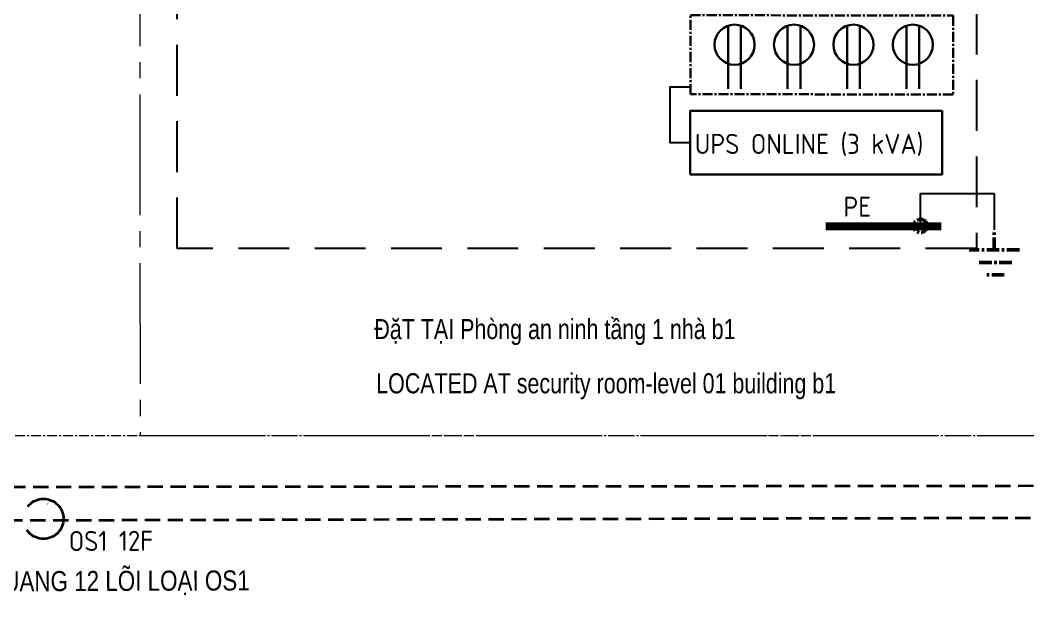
# Model space of a CAD drawing. Header units: millimetres. Extents: x -197 to 1453, y -101 to 618.
# Drawn here: x 116.1 to 241.8, y 85.3 to 157.2 of the extents above; entities that cross this region are included whole.
import ezdxf
from ezdxf.enums import TextEntityAlignment as Align

# ---------------------------------------------------------------- set-up
doc = ezdxf.new("R2010")
doc.units = ezdxf.units.MM
for name, pattern in [('HC-B_EC0-112 ZONE B-TELEPHONE & DATA SYSTEM SCHEMATIC (200529)$0$x-219010-E-00_Tell & Data System Schematic$0$CENTER', [2, 1.25, -0.25, 0.25, -0.25]), ('HC-B_EC0-112 ZONE B-TELEPHONE & DATA SYSTEM SCHEMATIC (200529)$0$x-219010-E-00_Tell & Data System Schematic$0$GEC-COMM_CENTER2', [28.575, 19.05, -3.175, 3.175, -3.175]), ('HC-B_EC0-112 ZONE B-TELEPHONE & DATA SYSTEM SCHEMATIC (200529)$0$x-219010-E-00_Tell & Data System Schematic$0$GEC-COMM_HIDDEN', [9.525, 6.35, -3.175]), ('HC-B_EC0-112 ZONE B-TELEPHONE & DATA SYSTEM SCHEMATIC (200529)$0$x-219010-E-00_Tell & Data System Schematic$0$P-GEC_CPIP 1 CENTER2', [21.05, 15.05, -2, 2, -2]), ('HC-B_EC0-112 ZONE B-TELEPHONE & DATA SYSTEM SCHEMATIC (200529)$0$xx-219010_E-Tell & Data System Floor line$0$CENTER', [2, 1.25, -0.25, 0.25, -0.25])]:
    doc.linetypes.add(name, pattern=pattern)
for name, color, linetype in [('HC-B_EC0-112 ZONE B-TELEPHONE & DATA SYSTEM SCHEMATIC (200529)$0$GEC- E-TEXT', 7, 'Continuous'), ('HC-B_EC0-112 ZONE B-TELEPHONE & DATA SYSTEM SCHEMATIC (200529)$0$GEC-E-COMM-ENCL', 7, 'HC-B_EC0-112 ZONE B-TELEPHONE & DATA SYSTEM SCHEMATIC (200529)$0$x-219010-E-00_Tell & Data System Schematic$0$GEC-COMM_CENTER2'), ('HC-B_EC0-112 ZONE B-TELEPHONE & DATA SYSTEM SCHEMATIC (200529)$0$GEC-E-COMM-POWR-WIRE', 4, 'Continuous'), ('HC-B_EC0-112 ZONE B-TELEPHONE & DATA SYSTEM SCHEMATIC (200529)$0$GEC-G-ANNO-TEXT-VN', 7, 'Continuous')]:
    doc.layers.add(name, color=color, linetype=linetype)
for name, color, linetype, lineweight in [('HC-B_EC0-112 ZONE B-TELEPHONE & DATA SYSTEM SCHEMATIC (200529)$0$GEC-E-COMM-CABLE-CAT6', 3, 'HC-B_EC0-112 ZONE B-TELEPHONE & DATA SYSTEM SCHEMATIC (200529)$0$x-219010-E-00_Tell & Data System Schematic$0$CENTER', 35), ('HC-B_EC0-112 ZONE B-TELEPHONE & DATA SYSTEM SCHEMATIC (200529)$0$GEC-E-COMM-DIAG-EQPM', 6, 'Continuous', 30), ('HC-B_EC0-112 ZONE B-TELEPHONE & DATA SYSTEM SCHEMATIC (200529)$0$GEC-E-COMM-OPTICAL FIBER- 4F', 5, 'HC-B_EC0-112 ZONE B-TELEPHONE & DATA SYSTEM SCHEMATIC (200529)$0$x-219010-E-00_Tell & Data System Schematic$0$GEC-COMM_HIDDEN', 35), ('HC-B_EC0-112 ZONE B-TELEPHONE & DATA SYSTEM SCHEMATIC (200529)$0$GEC-E-DIA-FEED', 5, 'HC-B_EC0-112 ZONE B-TELEPHONE & DATA SYSTEM SCHEMATIC (200529)$0$x-219010-E-00_Tell & Data System Schematic$0$CENTER', 50), ('HC-B_EC0-112 ZONE B-TELEPHONE & DATA SYSTEM SCHEMATIC (200529)$0$GEC-E-DIAG-BORD', 7, 'HC-B_EC0-112 ZONE B-TELEPHONE & DATA SYSTEM SCHEMATIC (200529)$0$x-219010-E-00_Tell & Data System Schematic$0$CENTER', 18), ('HC-B_EC0-112 ZONE B-TELEPHONE & DATA SYSTEM SCHEMATIC (200529)$0$GEC-E-DIAG-EQPM', 6, 'Continuous', 30), ('HC-B_EC0-112 ZONE B-TELEPHONE & DATA SYSTEM SCHEMATIC (200529)$0$GEC-G-DIAG-FLOR', 8, 'HC-B_EC0-112 ZONE B-TELEPHONE & DATA SYSTEM SCHEMATIC (200529)$0$x-219010-E-00_Tell & Data System Schematic$0$CENTER', 9), ('HC-B_EC0-112 ZONE B-TELEPHONE & DATA SYSTEM SCHEMATIC (200529)$0$xx-219010_E-Tell & Data System Floor line$0$GEC-G-DIAG-FLOR', 8, 'HC-B_EC0-112 ZONE B-TELEPHONE & DATA SYSTEM SCHEMATIC (200529)$0$xx-219010_E-Tell & Data System Floor line$0$CENTER', 9)]:
    doc.layers.add(name, color=color, linetype=linetype, lineweight=lineweight)
doc.styles.add('HC-B_EC0-112 ZONE B-TELEPHONE & DATA SYSTEM SCHEMATIC (200529)$0$x-219010-E-00_Tell & Data System Schematic$0$GEC-EN_Text Style-2.5mm-Isocp', font='isocp.shx', dxfattribs={"width": 0.8, "height": 2.5})
doc.styles.add('HC-B_EC0-112 ZONE B-TELEPHONE & DATA SYSTEM SCHEMATIC (200529)$0$x-219010-E-00_Tell & Data System Schematic$0$GEC-Text stype-EN', font='isocp.shx', dxfattribs={"height": 2.5})
doc.styles.add('HC-B_EC0-112 ZONE B-TELEPHONE & DATA SYSTEM SCHEMATIC (200529)$0$x-219010-E-00_Tell & Data System Schematic$0$GEC-VN_Text Style-2.5mm-Hoatbif-WF 0.8', font='hoatbif.shx', dxfattribs={"width": 0.8, "height": 2.5})
doc.styles.add('HC-B_EC0-112 ZONE B-TELEPHONE & DATA SYSTEM SCHEMATIC (200529)$0$x-219010-E-00_Tell & Data System Schematic$0$GEC-VN_Text Style_Arial-2.5mm', font='arial_0.ttf', dxfattribs={"width": 0.8, "height": 2.5})
doc.styles.add('HC-B_EC0-112 ZONE B-TELEPHONE & DATA SYSTEM SCHEMATIC (200529)$0$x-219010-E-00_Tell & Data System Schematic$0$Standard', font='arial_0.ttf')

# ---------------------------------------------------------------- blocks, each defined once
blk = doc.blocks.new('HC-B_EC0-112 ZONE B-TELEPHONE & DATA SYSTEM SCHEMATIC (200529)$0$xx-219010_E-Tell & Data System Floor line', base_point=(-18, 186.01))
at = {"layer": 'HC-B_EC0-112 ZONE B-TELEPHONE & DATA SYSTEM SCHEMATIC (200529)$0$xx-219010_E-Tell & Data System Floor line$0$GEC-G-DIAG-FLOR'}
blk.add_line((3.32, 291.46), (756.25, 291.46), dxfattribs=at)
blk = doc.blocks.new('HC-B_EC0-112 ZONE B-TELEPHONE & DATA SYSTEM SCHEMATIC (200529)$0$x-219010-E-00_Tell & Data System Schematic$0$GEC-E_COMMS-DENOTES NUMBER OF FIRES')
for points in [[(0.57, 1.87, 0, 1, 0), (-0.38, 0.4, 0, 0, 0), (-1.7, -1.84, 0, 0, 0)], [(1.43, 1.38, 0, 1, 0), (0.51, -0.21, 0, 0, 0), (-0.77, -2.38, 0, 0, 0)]]:
    blk.add_lwpolyline(points, format="xyseb")
blk.add_circle((0, 0), 2.5)
at = {"color": 7, "style": 'HC-B_EC0-112 ZONE B-TELEPHONE & DATA SYSTEM SCHEMATIC (200529)$0$x-219010-E-00_Tell & Data System Schematic$0$GEC-EN_Text Style-2.5mm-Isocp'}
for tag, p in [('GEC-NAME', (4.35, 2.97)), ('DESCRIPTION-1', (4.35, -0.53)), ('DESCRIPTION-2', (4.35, -4.03)), ('SPARE', (4.35, -7.53))]:
    blk.add_attdef(tag, p, '', height=2.5, dxfattribs=at)
blk = doc.blocks.new('HC-B_EC0-112 ZONE B-TELEPHONE & DATA SYSTEM SCHEMATIC (200529)$0$x-219010-E-00_Tell & Data System Schematic$0$ER')
for p, q in [((0, -2), (0, 0)), ((-2.5, -2), (2.5, -2)), ((-1.75, -3.25), (1.75, -3.25)), ((-1, -4.5), (1, -4.5))]:
    blk.add_line(p, q)
at = {"color": 2, "style": 'HC-B_EC0-112 ZONE B-TELEPHONE & DATA SYSTEM SCHEMATIC (200529)$0$x-219010-E-00_Tell & Data System Schematic$0$Standard'}
for p in [(3.3, -2.61), (3.3, -6.44)]:
    blk.add_attdef('EARTH-POTENTIAL', p, '', height=2.5, dxfattribs=at)
blk = doc.blocks.new('HC-B_EC0-112 ZONE B-TELEPHONE & DATA SYSTEM SCHEMATIC (200529)$0$x-219010-E-00_Tell & Data System Schematic$0$GEC-E_M_RECEPTACLE-DUPLEX-WALL')
for p, q in [((-0.8, 0), (-0.8, 7.86)), ((0.8, 0), (0.8, 7.86))]:
    blk.add_line(p, q)
blk.add_circle((0, 5.49), 2.5)
at = {"style": 'HC-B_EC0-112 ZONE B-TELEPHONE & DATA SYSTEM SCHEMATIC (200529)$0$x-219010-E-00_Tell & Data System Schematic$0$GEC-Text stype-EN'}
for tag, p in [('1300', (7.34, 7.23)), ('AC', (7.34, 3.21)), ('IP54', (7.34, -1.01)), ('OTHER', (7.34, -4.98))]:
    blk.add_attdef(tag, text='', height=2.5, dxfattribs=at).set_placement(p, align=Align.MIDDLE_LEFT)
blk = doc.blocks.new('HC-B_EC0-112 ZONE B-TELEPHONE & DATA SYSTEM SCHEMATIC (200529)')
at = {"layer": 'HC-B_EC0-112 ZONE B-TELEPHONE & DATA SYSTEM SCHEMATIC (200529)$0$GEC-E-COMM-CABLE-CAT6', "const_width": 1}
blk.add_lwpolyline([(216.58, 131.52), (231.02, 131.52)], dxfattribs=at)
at = {"layer": 'HC-B_EC0-112 ZONE B-TELEPHONE & DATA SYSTEM SCHEMATIC (200529)$0$GEC-E-COMM-DIAG-EQPM'}
blk.add_lwpolyline([(199.67, 137.99), (231.1, 137.99), (231.1, 145.92), (199.67, 145.92)], close=True, dxfattribs=at)
at = {"layer": 'HC-B_EC0-112 ZONE B-TELEPHONE & DATA SYSTEM SCHEMATIC (200529)$0$GEC-E-COMM-ENCL', "linetype": 'HC-B_EC0-112 ZONE B-TELEPHONE & DATA SYSTEM SCHEMATIC (200529)$0$x-219010-E-00_Tell & Data System Schematic$0$GEC-COMM_HIDDEN'}
blk.add_lwpolyline([(135.69, 206.93), (235.39, 206.93), (235.39, 128.77), (135.69, 128.77)], close=True, dxfattribs=at)
at = {"layer": 'HC-B_EC0-112 ZONE B-TELEPHONE & DATA SYSTEM SCHEMATIC (200529)$0$GEC-E-COMM-OPTICAL FIBER- 4F', "ltscale": 0.3}
for p, q in [((253.92, 99.18), (69.39, 98.97)), ((262.14, 95.22), (70.81, 94.74))]:
    blk.add_line(p, q, dxfattribs=at)
at = {"layer": 'HC-B_EC0-112 ZONE B-TELEPHONE & DATA SYSTEM SCHEMATIC (200529)$0$GEC-E-COMM-POWR-WIRE', "color": 3}
for p, q in [((228.41, 131.59), (228.41, 135.63)), ((228.41, 135.63), (237.61, 135.63)), ((237.61, 135.63), (237.61, 131.1))]:
    blk.add_line(p, q, dxfattribs=at)
at = {"layer": 'HC-B_EC0-112 ZONE B-TELEPHONE & DATA SYSTEM SCHEMATIC (200529)$0$GEC-E-COMM-POWR-WIRE'}
blk.add_lwpolyline([(199.67, 141.95), (197.2, 141.95), (197.2, 148.92), (199.73, 148.92)], dxfattribs=at)
at = {"layer": 'HC-B_EC0-112 ZONE B-TELEPHONE & DATA SYSTEM SCHEMATIC (200529)$0$GEC-E-DIA-FEED', "color": 21}
blk.add_circle((228.41, 131.59), 0.836, dxfattribs=at)
at = {"layer": 'HC-B_EC0-112 ZONE B-TELEPHONE & DATA SYSTEM SCHEMATIC (200529)$0$GEC-E-DIAG-BORD', "lineweight": 30}
blk.add_lwpolyline([(199.73, 157.86), (232.46, 157.8), (232.46, 147.96), (199.73, 148.02)], close=True, dxfattribs=at)
at = {"layer": 'HC-B_EC0-112 ZONE B-TELEPHONE & DATA SYSTEM SCHEMATIC (200529)$0$GEC-G-DIAG-FLOR', "linetype": 'HC-B_EC0-112 ZONE B-TELEPHONE & DATA SYSTEM SCHEMATIC (200529)$0$x-219010-E-00_Tell & Data System Schematic$0$P-GEC_CPIP 1 CENTER2'}
blk.add_lwpolyline([(303.95, 211.14), (130.98, 211.14), (131.06, 105.45), (304.03, 105.45)], close=True, dxfattribs=at)
blk.add_blockref('HC-B_EC0-112 ZONE B-TELEPHONE & DATA SYSTEM SCHEMATIC (200529)$0$xx-219010_E-Tell & Data System Floor line', (-87.86, 0))
at = {"layer": 'HC-B_EC0-112 ZONE B-TELEPHONE & DATA SYSTEM SCHEMATIC (200529)$0$GEC-E-COMM-OPTICAL FIBER- 4F'}
ref = blk.add_blockref('HC-B_EC0-112 ZONE B-TELEPHONE & DATA SYSTEM SCHEMATIC (200529)$0$x-219010-E-00_Tell & Data System Schematic$0$GEC-E_COMMS-DENOTES NUMBER OF FIRES', (119.01, 95.07), dxfattribs=dict(at, rotation=0.2160593759658015))
ref.add_attrib('GEC-NAME', 'OS1 12F', (122.16, 91.05), dxfattribs={"layer": '0', "color": 7, "height": 2.5, "rotation": 0.2161, "style": 'HC-B_EC0-112 ZONE B-TELEPHONE & DATA SYSTEM SCHEMATIC (200529)$0$x-219010-E-00_Tell & Data System Schematic$0$GEC-EN_Text Style-2.5mm-Isocp'})
ref.add_attrib('DESCRIPTION-1', 'CÁP QUANG 12 LÕI LOẠI OS1', (105.3, 86), dxfattribs={"layer": '0', "color": 7, "height": 2.5, "rotation": 0.2161, "style": 'HC-B_EC0-112 ZONE B-TELEPHONE & DATA SYSTEM SCHEMATIC (200529)$0$x-219010-E-00_Tell & Data System Schematic$0$GEC-VN_Text Style_Arial-2.5mm', "width": 0.8})
at = {"layer": 'HC-B_EC0-112 ZONE B-TELEPHONE & DATA SYSTEM SCHEMATIC (200529)$0$GEC-E-DIA-FEED', "color": 3, "xscale": -1.25, "yscale": 1.25, "zscale": 1.25}
blk.add_blockref('HC-B_EC0-112 ZONE B-TELEPHONE & DATA SYSTEM SCHEMATIC (200529)$0$x-219010-E-00_Tell & Data System Schematic$0$ER', (237.61, 131.1), dxfattribs=at)
at = {"layer": 'HC-B_EC0-112 ZONE B-TELEPHONE & DATA SYSTEM SCHEMATIC (200529)$0$GEC-E-DIAG-EQPM'}
for p in [(205.21, 148.69), (212.63, 148.69), (220.04, 148.69), (227.45, 148.69)]:
    blk.add_blockref('HC-B_EC0-112 ZONE B-TELEPHONE & DATA SYSTEM SCHEMATIC (200529)$0$x-219010-E-00_Tell & Data System Schematic$0$GEC-E_M_RECEPTACLE-DUPLEX-WALL', p, dxfattribs=at)
at = {"layer": 'HC-B_EC0-112 ZONE B-TELEPHONE & DATA SYSTEM SCHEMATIC (200529)$0$GEC- E-TEXT', "style": 'HC-B_EC0-112 ZONE B-TELEPHONE & DATA SYSTEM SCHEMATIC (200529)$0$x-219010-E-00_Tell & Data System Schematic$0$GEC-Text stype-EN'}
for s, p in [('UPS ONLINE (3 kVA)', (214.51, 141.81)), ('PE', (220.52, 133.98))]:
    blk.add_text(s, height=2.5, dxfattribs=at).set_placement(p, align=Align.MIDDLE_CENTER)
at = {"layer": 'HC-B_EC0-112 ZONE B-TELEPHONE & DATA SYSTEM SCHEMATIC (200529)$0$GEC-G-ANNO-TEXT-VN', "char_height": 2.5, "attachment_point": 1, "style": 'HC-B_EC0-112 ZONE B-TELEPHONE & DATA SYSTEM SCHEMATIC (200529)$0$x-219010-E-00_Tell & Data System Schematic$0$GEC-VN_Text Style-2.5mm-Hoatbif-WF 0.8'}
for s, width, insert in [('§ÆT T¹I Phßng an ninh tÇng 1 nhµ b1', 109.988, (160.28, 119.98)), ('LOCATED AT security room-level 01 building b1 ', 108.5777, (160.51, 113.22))]:
    blk.add_mtext_dynamic_manual_height_columns(s, width=width, gutter_width=12.5, heights=[0], dxfattribs=dict(at, insert=insert))

msp = doc.modelspace()

# ---------------------------------------------------------------- block references
msp.add_blockref('HC-B_EC0-112 ZONE B-TELEPHONE & DATA SYSTEM SCHEMATIC (200529)', (0, 0))

doc.saveas('drawing.dxf')
